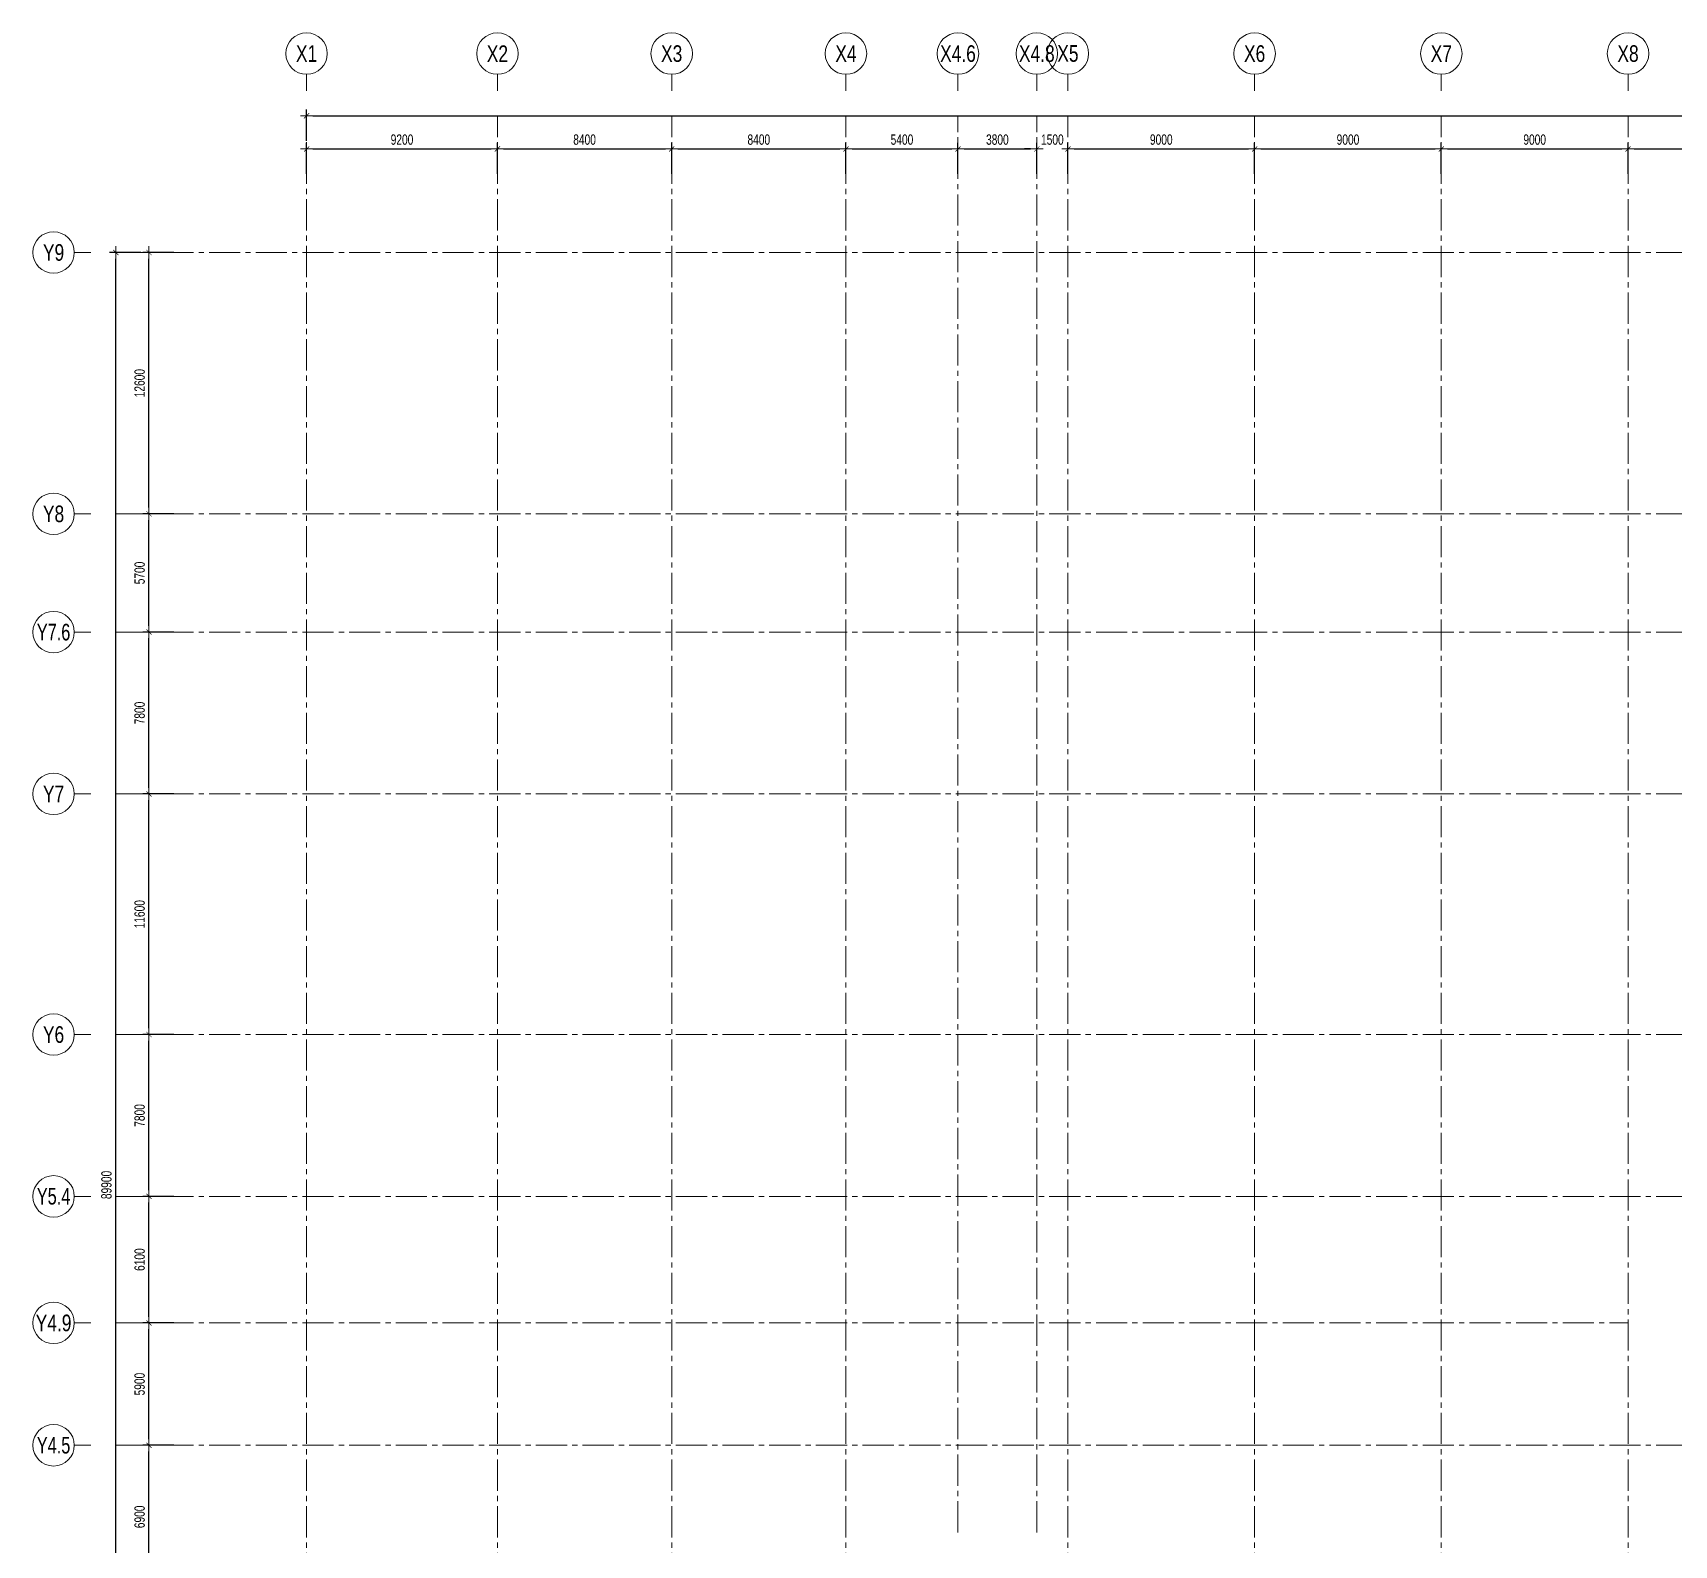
# Model space of a CAD drawing. Header units: millimetres. Extents: x -13196 to 230222, y -9787 to 100488.
# Drawn here: x -13196 to 65924, y 27585 to 100488 of the extents above; entities that cross this region are included whole.
import ezdxf
from ezdxf.enums import TextEntityAlignment as Align

# ---------------------------------------------------------------- set-up
doc = ezdxf.new("R2010")
doc.units = ezdxf.units.MM
doc.linetypes.add('CENTER2', pattern=[1.125, 0.75, -0.125, 0.125, -0.125])
doc.layers.get('Defpoints').update_dxf_attribs({"color": 151, "lineweight": 9})
for name, color, linetype, lineweight in [('NDC_S_AXIS', 5, 'CENTER2', 13), ('NDC_S_DIM', 1, 'Continuous', 15), ('NDC_S_SYMBOL', 1, 'Continuous', 15), ('NDC_S_TEXT SYMBOL', 7, 'Continuous', 20)]:
    doc.layers.add(name, color=color, linetype=linetype, lineweight=lineweight)
doc.styles.add('NDC_ANNO', font='', dxfattribs={"width": 0.8})
doc.styles.add('NDC_DIM', font='', dxfattribs={"width": 0.75})
doc.styles.get('NDC_ANNO').set_extended_font_data('Dotum')
doc.styles.get('NDC_DIM').set_extended_font_data('Dotum')
doc.dimstyles.new('NDC_dim_200', dxfattribs={"dimscale": 200, "dimtxt": 2.5, "dimasz": 1.5, "dimexe": 1.5, "dimexo": 2.5, "dimgap": 1, "dimtad": 1, "dimdec": 0, "dimzin": 0, "dimdsep": 46, "dimtxsty": 'NDC_DIM', "dimblk": 'DIMMARK', "dimcen": 0.09, "dimdle": 1.2, "dimclrd": 1, "dimclre": 1, "dimclrt": 3, "dimadec": 0, "dimazin": 0, "dimtfac": 1, "dimtdec": 0, "dimtix": 1, "dimtofl": 0, "dimtmove": 0, "dimatfit": 3, "dimfxl": 6, "dimfxlon": 1, "dimtolj": 1, "dimtzin": 0, "dimarcsym": 0})

# ---------------------------------------------------------------- blocks, each defined once
blk = doc.blocks.new('*U257')
at = {"layer": 'NDC_S_SYMBOL'}
blk.add_line((0, 5), (0, 9), dxfattribs=at)
blk.add_circle((0, 0), 5, dxfattribs=at)
at = {"layer": 'NDC_S_TEXT SYMBOL', "color": 7, "style": 'NDC_ANNO', "width": 0.8}
blk.add_attdef('GRID', text='', height=4, dxfattribs=at).set_placement((0, 0), align=Align.MIDDLE)
blk = doc.blocks.new('*U256')
at = {"layer": 'NDC_S_SYMBOL'}
blk.add_line((5, 0), (9, 0), dxfattribs=at)
blk.add_circle((0, 0), 5, dxfattribs=at)
at = {"layer": 'NDC_S_TEXT SYMBOL', "color": 7, "style": 'NDC_ANNO', "width": 0.8}
blk.add_attdef('GRID', text='', height=4, rotation=270, dxfattribs=at).set_placement((0, 0), align=Align.MIDDLE)
blk = doc.blocks.new('DIMMARK')
at = {"layer": 'NDC_S_DIM', "color": 1}
blk.add_line((-1.5, 0), (1, 0), dxfattribs=at)
at = {"layer": 'NDC_S_DIM', "color": 2, "const_width": 0.1}
blk.add_lwpolyline([(-0.42, -0.42), (0.42, 0.42)], dxfattribs=at)
blk = doc.blocks.new('*D384')
at = {"layer": 'Defpoints', "color": 0, "transparency": 16777216}
for p in [(217400, 96488), (0, 89900), (217400, 89900)]:
    blk.add_point(p, dxfattribs=at)
at = {"layer": 'NDC_S_DIM', "color": 1, "lineweight": -2, "transparency": 16777216}
for p, q in [((0, 95288), (0, 96788)), ((217400, 95288), (217400, 96788)), ((300, 96488), (217100, 96488))]:
    blk.add_line(p, q, dxfattribs=at)
at = {"layer": 'NDC_S_DIM', "color": 1, "lineweight": -2, "transparency": 16777216, "xscale": 300, "yscale": 300, "zscale": 300, "rotation": 180}
blk.add_blockref('DIMMARK', (0, 96488), dxfattribs=at)
at = {"layer": 'NDC_S_DIM', "color": 1, "lineweight": -2, "transparency": 16777216, "xscale": 300, "yscale": 300, "zscale": 300}
blk.add_blockref('DIMMARK', (217400, 96488), dxfattribs=at)
at = {"layer": 'NDC_S_DIM', "color": 3, "transparency": 16777216, "insert": (108700, 96938), "char_height": 500, "attachment_point": 5, "style": 'NDC_DIM'}
blk.add_mtext('\\A1;217400', dxfattribs=at)
blk = doc.blocks.new('*D385')
at = {"layer": 'Defpoints', "color": 0, "transparency": 16777216}
for p in [(9200, 94888), (0, 89900), (9200, 89900)]:
    blk.add_point(p, dxfattribs=at)
at = {"layer": 'NDC_S_DIM', "color": 1, "lineweight": -2, "transparency": 16777216}
for p, q in [((0, 93688), (0, 95188)), ((9200, 93688), (9200, 95188)), ((300, 94888), (8900, 94888))]:
    blk.add_line(p, q, dxfattribs=at)
at = {"layer": 'NDC_S_DIM', "color": 1, "lineweight": -2, "transparency": 16777216, "xscale": 300, "yscale": 300, "zscale": 300, "rotation": 180}
blk.add_blockref('DIMMARK', (0, 94888), dxfattribs=at)
at = {"layer": 'NDC_S_DIM', "color": 1, "lineweight": -2, "transparency": 16777216, "xscale": 300, "yscale": 300, "zscale": 300}
blk.add_blockref('DIMMARK', (9200, 94888), dxfattribs=at)
at = {"layer": 'NDC_S_DIM', "color": 3, "transparency": 16777216, "insert": (4600, 95338), "char_height": 500, "attachment_point": 5, "style": 'NDC_DIM'}
blk.add_mtext('\\A1;9200', dxfattribs=at)
blk = doc.blocks.new('*D386')
at = {"layer": 'Defpoints', "color": 0, "transparency": 16777216}
for p in [(17600, 94888), (9200, 89900), (17600, 89900)]:
    blk.add_point(p, dxfattribs=at)
at = {"layer": 'NDC_S_DIM', "color": 1, "lineweight": -2, "transparency": 16777216}
for p, q in [((9200, 93688), (9200, 95188)), ((17600, 93688), (17600, 95188)), ((9500, 94888), (17300, 94888))]:
    blk.add_line(p, q, dxfattribs=at)
at = {"layer": 'NDC_S_DIM', "color": 1, "lineweight": -2, "transparency": 16777216, "xscale": 300, "yscale": 300, "zscale": 300, "rotation": 180}
blk.add_blockref('DIMMARK', (9200, 94888), dxfattribs=at)
at = {"layer": 'NDC_S_DIM', "color": 1, "lineweight": -2, "transparency": 16777216, "xscale": 300, "yscale": 300, "zscale": 300}
blk.add_blockref('DIMMARK', (17600, 94888), dxfattribs=at)
at = {"layer": 'NDC_S_DIM', "color": 3, "transparency": 16777216, "insert": (13400, 95338), "char_height": 500, "attachment_point": 5, "style": 'NDC_DIM'}
blk.add_mtext('\\A1;8400', dxfattribs=at)
blk = doc.blocks.new('*D387')
at = {"layer": 'Defpoints', "color": 0, "transparency": 16777216}
for p in [(26000, 94888), (17600, 89900), (26000, 89900)]:
    blk.add_point(p, dxfattribs=at)
at = {"layer": 'NDC_S_DIM', "color": 1, "lineweight": -2, "transparency": 16777216}
for p, q in [((17600, 93688), (17600, 95188)), ((26000, 93688), (26000, 95188)), ((17900, 94888), (25700, 94888))]:
    blk.add_line(p, q, dxfattribs=at)
at = {"layer": 'NDC_S_DIM', "color": 1, "lineweight": -2, "transparency": 16777216, "xscale": 300, "yscale": 300, "zscale": 300, "rotation": 180}
blk.add_blockref('DIMMARK', (17600, 94888), dxfattribs=at)
at = {"layer": 'NDC_S_DIM', "color": 1, "lineweight": -2, "transparency": 16777216, "xscale": 300, "yscale": 300, "zscale": 300}
blk.add_blockref('DIMMARK', (26000, 94888), dxfattribs=at)
at = {"layer": 'NDC_S_DIM', "color": 3, "transparency": 16777216, "insert": (21800, 95338), "char_height": 500, "attachment_point": 5, "style": 'NDC_DIM'}
blk.add_mtext('\\A1;8400', dxfattribs=at)
blk = doc.blocks.new('*D388')
at = {"layer": 'Defpoints', "color": 0, "transparency": 16777216}
for p in [(31400, 94888), (26000, 89900), (31400, 89900)]:
    blk.add_point(p, dxfattribs=at)
at = {"layer": 'NDC_S_DIM', "color": 1, "lineweight": -2, "transparency": 16777216}
for p, q in [((26000, 93688), (26000, 95188)), ((31400, 93688), (31400, 95188)), ((26300, 94888), (31100, 94888))]:
    blk.add_line(p, q, dxfattribs=at)
at = {"layer": 'NDC_S_DIM', "color": 1, "lineweight": -2, "transparency": 16777216, "xscale": 300, "yscale": 300, "zscale": 300, "rotation": 180}
blk.add_blockref('DIMMARK', (26000, 94888), dxfattribs=at)
at = {"layer": 'NDC_S_DIM', "color": 1, "lineweight": -2, "transparency": 16777216, "xscale": 300, "yscale": 300, "zscale": 300}
blk.add_blockref('DIMMARK', (31400, 94888), dxfattribs=at)
at = {"layer": 'NDC_S_DIM', "color": 3, "transparency": 16777216, "insert": (28700, 95338), "char_height": 500, "attachment_point": 5, "style": 'NDC_DIM'}
blk.add_mtext('\\A1;5400', dxfattribs=at)
blk = doc.blocks.new('*D407')
at = {"layer": 'Defpoints', "color": 0, "transparency": 16777216}
for p in [(35200, 94888), (31400, 89900), (35200, 89900)]:
    blk.add_point(p, dxfattribs=at)
at = {"layer": 'NDC_S_DIM', "color": 1, "lineweight": -2, "transparency": 16777216}
for p, q in [((31400, 93688), (31400, 95188)), ((35200, 93688), (35200, 95188)), ((31700, 94888), (34900, 94888))]:
    blk.add_line(p, q, dxfattribs=at)
at = {"layer": 'NDC_S_DIM', "color": 1, "lineweight": -2, "transparency": 16777216, "xscale": 300, "yscale": 300, "zscale": 300, "rotation": 180}
blk.add_blockref('DIMMARK', (31400, 94888), dxfattribs=at)
at = {"layer": 'NDC_S_DIM', "color": 1, "lineweight": -2, "transparency": 16777216, "xscale": 300, "yscale": 300, "zscale": 300}
blk.add_blockref('DIMMARK', (35200, 94888), dxfattribs=at)
at = {"layer": 'NDC_S_DIM', "color": 3, "transparency": 16777216, "insert": (33300, 95338), "char_height": 500, "attachment_point": 5, "style": 'NDC_DIM'}
blk.add_mtext('\\A1;3800', dxfattribs=at)
blk = doc.blocks.new('*D408')
at = {"layer": 'Defpoints', "color": 0, "transparency": 16777216}
for p in [(45700, 94888), (36700, 89900), (45700, 89900)]:
    blk.add_point(p, dxfattribs=at)
at = {"layer": 'NDC_S_DIM', "color": 1, "lineweight": -2, "transparency": 16777216}
for p, q in [((36700, 93688), (36700, 95188)), ((45700, 93688), (45700, 95188)), ((37000, 94888), (45400, 94888))]:
    blk.add_line(p, q, dxfattribs=at)
at = {"layer": 'NDC_S_DIM', "color": 1, "lineweight": -2, "transparency": 16777216, "xscale": 300, "yscale": 300, "zscale": 300, "rotation": 180}
blk.add_blockref('DIMMARK', (36700, 94888), dxfattribs=at)
at = {"layer": 'NDC_S_DIM', "color": 1, "lineweight": -2, "transparency": 16777216, "xscale": 300, "yscale": 300, "zscale": 300}
blk.add_blockref('DIMMARK', (45700, 94888), dxfattribs=at)
at = {"layer": 'NDC_S_DIM', "color": 3, "transparency": 16777216, "insert": (41200, 95338), "char_height": 500, "attachment_point": 5, "style": 'NDC_DIM'}
blk.add_mtext('\\A1;9000', dxfattribs=at)
blk = doc.blocks.new('*D409')
at = {"layer": 'Defpoints', "color": 0, "transparency": 16777216}
for p in [(54700, 94888), (45700, 89900), (54700, 89900)]:
    blk.add_point(p, dxfattribs=at)
at = {"layer": 'NDC_S_DIM', "color": 1, "lineweight": -2, "transparency": 16777216}
for p, q in [((45700, 93688), (45700, 95188)), ((54700, 93688), (54700, 95188)), ((46000, 94888), (54400, 94888))]:
    blk.add_line(p, q, dxfattribs=at)
at = {"layer": 'NDC_S_DIM', "color": 1, "lineweight": -2, "transparency": 16777216, "xscale": 300, "yscale": 300, "zscale": 300, "rotation": 180}
blk.add_blockref('DIMMARK', (45700, 94888), dxfattribs=at)
at = {"layer": 'NDC_S_DIM', "color": 1, "lineweight": -2, "transparency": 16777216, "xscale": 300, "yscale": 300, "zscale": 300}
blk.add_blockref('DIMMARK', (54700, 94888), dxfattribs=at)
at = {"layer": 'NDC_S_DIM', "color": 3, "transparency": 16777216, "insert": (50200, 95338), "char_height": 500, "attachment_point": 5, "style": 'NDC_DIM'}
blk.add_mtext('\\A1;9000', dxfattribs=at)
blk = doc.blocks.new('*D410')
at = {"layer": 'Defpoints', "color": 0, "transparency": 16777216}
for p in [(63700, 94888), (54700, 89900), (63700, 89900)]:
    blk.add_point(p, dxfattribs=at)
at = {"layer": 'NDC_S_DIM', "color": 1, "lineweight": -2, "transparency": 16777216}
for p, q in [((54700, 93688), (54700, 95188)), ((63700, 93688), (63700, 95188)), ((55000, 94888), (63400, 94888))]:
    blk.add_line(p, q, dxfattribs=at)
at = {"layer": 'NDC_S_DIM', "color": 1, "lineweight": -2, "transparency": 16777216, "xscale": 300, "yscale": 300, "zscale": 300, "rotation": 180}
blk.add_blockref('DIMMARK', (54700, 94888), dxfattribs=at)
at = {"layer": 'NDC_S_DIM', "color": 1, "lineweight": -2, "transparency": 16777216, "xscale": 300, "yscale": 300, "zscale": 300}
blk.add_blockref('DIMMARK', (63700, 94888), dxfattribs=at)
at = {"layer": 'NDC_S_DIM', "color": 3, "transparency": 16777216, "insert": (59200, 95338), "char_height": 500, "attachment_point": 5, "style": 'NDC_DIM'}
blk.add_mtext('\\A1;9000', dxfattribs=at)
blk = doc.blocks.new('*D411')
at = {"layer": 'Defpoints', "color": 0, "transparency": 16777216}
for p in [(72700, 94888), (63700, 89900), (72700, 89900)]:
    blk.add_point(p, dxfattribs=at)
at = {"layer": 'NDC_S_DIM', "color": 1, "lineweight": -2, "transparency": 16777216}
for p, q in [((63700, 93688), (63700, 95188)), ((72700, 93688), (72700, 95188)), ((64000, 94888), (72400, 94888))]:
    blk.add_line(p, q, dxfattribs=at)
at = {"layer": 'NDC_S_DIM', "color": 1, "lineweight": -2, "transparency": 16777216, "xscale": 300, "yscale": 300, "zscale": 300, "rotation": 180}
blk.add_blockref('DIMMARK', (63700, 94888), dxfattribs=at)
at = {"layer": 'NDC_S_DIM', "color": 1, "lineweight": -2, "transparency": 16777216, "xscale": 300, "yscale": 300, "zscale": 300}
blk.add_blockref('DIMMARK', (72700, 94888), dxfattribs=at)
at = {"layer": 'NDC_S_DIM', "color": 3, "transparency": 16777216, "insert": (68200, 95338), "char_height": 500, "attachment_point": 5, "style": 'NDC_DIM'}
blk.add_mtext('\\A1;9000', dxfattribs=at)
blk = doc.blocks.new('*D392')
at = {"layer": 'Defpoints', "color": 0, "transparency": 16777216}
for p in [(-9196, 89900), (0, 89900), (0, 0)]:
    blk.add_point(p, dxfattribs=at)
at = {"layer": 'NDC_S_DIM', "color": 1, "lineweight": -2, "transparency": 16777216}
for p, q in [((-7996, 89900), (-9496, 89900)), ((-9196, 300), (-9196, 89600)), ((-7996, 0), (-9496, 0))]:
    blk.add_line(p, q, dxfattribs=at)
at = {"layer": 'NDC_S_DIM', "color": 1, "lineweight": -2, "transparency": 16777216, "xscale": 300, "yscale": 300, "zscale": 300}
for p, rotation in [((-9196, 89900), 90), ((-9196, 0), 270)]:
    blk.add_blockref('DIMMARK', p, dxfattribs=dict(at, rotation=rotation))
at = {"layer": 'NDC_S_DIM', "color": 3, "transparency": 16777216, "insert": (-9646, 44950), "char_height": 500, "attachment_point": 5, "rotation": 90, "style": 'NDC_DIM'}
blk.add_mtext('\\A1;89900', dxfattribs=at)
blk = doc.blocks.new('*D397')
at = {"layer": 'Defpoints', "color": 0, "transparency": 16777216}
for p in [(-7596, 32400), (0, 32400), (0, 25500)]:
    blk.add_point(p, dxfattribs=at)
at = {"layer": 'NDC_S_DIM', "color": 1, "lineweight": -2, "transparency": 16777216}
for p, q in [((-6396, 32400), (-7896, 32400)), ((-7596, 25800), (-7596, 32100)), ((-6396, 25500), (-7896, 25500))]:
    blk.add_line(p, q, dxfattribs=at)
at = {"layer": 'NDC_S_DIM', "color": 1, "lineweight": -2, "transparency": 16777216, "xscale": 300, "yscale": 300, "zscale": 300}
for p, rotation in [((-7596, 32400), 90), ((-7596, 25500), 270)]:
    blk.add_blockref('DIMMARK', p, dxfattribs=dict(at, rotation=rotation))
at = {"layer": 'NDC_S_DIM', "color": 3, "transparency": 16777216, "insert": (-8046, 28950), "char_height": 500, "attachment_point": 5, "rotation": 90, "style": 'NDC_DIM'}
blk.add_mtext('\\A1;6900', dxfattribs=at)
blk = doc.blocks.new('*D374')
at = {"layer": 'Defpoints', "color": 0, "transparency": 16777216}
for p in [(-7596, 44400), (0, 44400), (0, 38300)]:
    blk.add_point(p, dxfattribs=at)
at = {"layer": 'NDC_S_DIM', "color": 1, "lineweight": -2, "transparency": 16777216}
for p, q in [((-6396, 44400), (-7896, 44400)), ((-7596, 38600), (-7596, 44100)), ((-6396, 38300), (-7896, 38300))]:
    blk.add_line(p, q, dxfattribs=at)
at = {"layer": 'NDC_S_DIM', "color": 1, "lineweight": -2, "transparency": 16777216, "xscale": 300, "yscale": 300, "zscale": 300}
for p, rotation in [((-7596, 44400), 90), ((-7596, 38300), 270)]:
    blk.add_blockref('DIMMARK', p, dxfattribs=dict(at, rotation=rotation))
at = {"layer": 'NDC_S_DIM', "color": 3, "transparency": 16777216, "insert": (-8046, 41350), "char_height": 500, "attachment_point": 5, "rotation": 90, "style": 'NDC_DIM'}
blk.add_mtext('\\A1;6100', dxfattribs=at)
blk = doc.blocks.new('*D375')
at = {"layer": 'Defpoints', "color": 0, "transparency": 16777216}
for p in [(-7596, 52200), (0, 52200), (0, 44400)]:
    blk.add_point(p, dxfattribs=at)
at = {"layer": 'NDC_S_DIM', "color": 1, "lineweight": -2, "transparency": 16777216}
for p, q in [((-6396, 52200), (-7896, 52200)), ((-7596, 44700), (-7596, 51900)), ((-6396, 44400), (-7896, 44400))]:
    blk.add_line(p, q, dxfattribs=at)
at = {"layer": 'NDC_S_DIM', "color": 1, "lineweight": -2, "transparency": 16777216, "xscale": 300, "yscale": 300, "zscale": 300}
for p, rotation in [((-7596, 52200), 90), ((-7596, 44400), 270)]:
    blk.add_blockref('DIMMARK', p, dxfattribs=dict(at, rotation=rotation))
at = {"layer": 'NDC_S_DIM', "color": 3, "transparency": 16777216, "insert": (-8046, 48300), "char_height": 500, "attachment_point": 5, "rotation": 90, "style": 'NDC_DIM'}
blk.add_mtext('\\A1;7800', dxfattribs=at)
blk = doc.blocks.new('*D376')
at = {"layer": 'Defpoints', "color": 0, "transparency": 16777216}
for p in [(-7596, 63800), (0, 63800), (0, 52200)]:
    blk.add_point(p, dxfattribs=at)
at = {"layer": 'NDC_S_DIM', "color": 1, "lineweight": -2, "transparency": 16777216}
for p, q in [((-6396, 63800), (-7896, 63800)), ((-7596, 52500), (-7596, 63500)), ((-6396, 52200), (-7896, 52200))]:
    blk.add_line(p, q, dxfattribs=at)
at = {"layer": 'NDC_S_DIM', "color": 1, "lineweight": -2, "transparency": 16777216, "xscale": 300, "yscale": 300, "zscale": 300}
for p, rotation in [((-7596, 63800), 90), ((-7596, 52200), 270)]:
    blk.add_blockref('DIMMARK', p, dxfattribs=dict(at, rotation=rotation))
at = {"layer": 'NDC_S_DIM', "color": 3, "transparency": 16777216, "insert": (-8046, 58000), "char_height": 500, "attachment_point": 5, "rotation": 90, "style": 'NDC_DIM'}
blk.add_mtext('\\A1;11600', dxfattribs=at)
blk = doc.blocks.new('*D377')
at = {"layer": 'Defpoints', "color": 0, "transparency": 16777216}
for p in [(-7596, 71600), (0, 71600), (0, 63800)]:
    blk.add_point(p, dxfattribs=at)
at = {"layer": 'NDC_S_DIM', "color": 1, "lineweight": -2, "transparency": 16777216}
for p, q in [((-6396, 71600), (-7896, 71600)), ((-7596, 64100), (-7596, 71300)), ((-6396, 63800), (-7896, 63800))]:
    blk.add_line(p, q, dxfattribs=at)
at = {"layer": 'NDC_S_DIM', "color": 1, "lineweight": -2, "transparency": 16777216, "xscale": 300, "yscale": 300, "zscale": 300}
for p, rotation in [((-7596, 71600), 90), ((-7596, 63800), 270)]:
    blk.add_blockref('DIMMARK', p, dxfattribs=dict(at, rotation=rotation))
at = {"layer": 'NDC_S_DIM', "color": 3, "transparency": 16777216, "insert": (-8046, 67700), "char_height": 500, "attachment_point": 5, "rotation": 90, "style": 'NDC_DIM'}
blk.add_mtext('\\A1;7800', dxfattribs=at)
blk = doc.blocks.new('*D378')
at = {"layer": 'Defpoints', "color": 0, "transparency": 16777216}
for p in [(-7596, 77300), (0, 77300), (0, 71600)]:
    blk.add_point(p, dxfattribs=at)
at = {"layer": 'NDC_S_DIM', "color": 1, "lineweight": -2, "transparency": 16777216}
for p, q in [((-6396, 77300), (-7896, 77300)), ((-7596, 71900), (-7596, 77000)), ((-6396, 71600), (-7896, 71600))]:
    blk.add_line(p, q, dxfattribs=at)
at = {"layer": 'NDC_S_DIM', "color": 1, "lineweight": -2, "transparency": 16777216, "xscale": 300, "yscale": 300, "zscale": 300}
for p, rotation in [((-7596, 77300), 90), ((-7596, 71600), 270)]:
    blk.add_blockref('DIMMARK', p, dxfattribs=dict(at, rotation=rotation))
at = {"layer": 'NDC_S_DIM', "color": 3, "transparency": 16777216, "insert": (-8046, 74450), "char_height": 500, "attachment_point": 5, "rotation": 90, "style": 'NDC_DIM'}
blk.add_mtext('\\A1;5700', dxfattribs=at)
blk = doc.blocks.new('*D379')
at = {"layer": 'Defpoints', "color": 0, "transparency": 16777216}
for p in [(-7596, 89900), (0, 89900), (0, 77300)]:
    blk.add_point(p, dxfattribs=at)
at = {"layer": 'NDC_S_DIM', "color": 1, "lineweight": -2, "transparency": 16777216}
for p, q in [((-6396, 89900), (-7896, 89900)), ((-7596, 77600), (-7596, 89600)), ((-6396, 77300), (-7896, 77300))]:
    blk.add_line(p, q, dxfattribs=at)
at = {"layer": 'NDC_S_DIM', "color": 1, "lineweight": -2, "transparency": 16777216, "xscale": 300, "yscale": 300, "zscale": 300}
for p, rotation in [((-7596, 89900), 90), ((-7596, 77300), 270)]:
    blk.add_blockref('DIMMARK', p, dxfattribs=dict(at, rotation=rotation))
at = {"layer": 'NDC_S_DIM', "color": 3, "transparency": 16777216, "insert": (-8046, 83600), "char_height": 500, "attachment_point": 5, "rotation": 90, "style": 'NDC_DIM'}
blk.add_mtext('\\A1;12600', dxfattribs=at)
blk = doc.blocks.new('*D337')
at = {"layer": 'Defpoints', "color": 0, "ltscale": 200, "transparency": 16777216}
for p in [(36700, 94888), (35200, 89900), (36700, 89900)]:
    blk.add_point(p, dxfattribs=at)
at = {"layer": 'NDC_S_DIM', "color": 1, "lineweight": -2, "ltscale": 200, "transparency": 16777216}
for p, q in [((35200, 93688), (35200, 95188)), ((36700, 93688), (36700, 95188)), ((34900, 94888), (34600, 94888)), ((37000, 94888), (37300, 94888))]:
    blk.add_line(p, q, dxfattribs=at)
at = {"layer": 'NDC_S_DIM', "color": 1, "lineweight": -2, "ltscale": 200, "transparency": 16777216, "xscale": 300, "yscale": 300, "zscale": 300}
blk.add_blockref('DIMMARK', (35200, 94888), dxfattribs=at)
at = {"layer": 'NDC_S_DIM', "color": 1, "lineweight": -2, "ltscale": 200, "transparency": 16777216, "xscale": 300, "yscale": 300, "zscale": 300, "rotation": 180}
blk.add_blockref('DIMMARK', (36700, 94888), dxfattribs=at)
at = {"layer": 'NDC_S_DIM', "color": 3, "ltscale": 200, "transparency": 16777216, "insert": (35950, 95338), "char_height": 500, "attachment_point": 5, "style": 'NDC_DIM'}
blk.add_mtext('\\A1;1500', dxfattribs=at)
blk = doc.blocks.new('*D338')
at = {"layer": 'Defpoints', "color": 0, "ltscale": 200, "transparency": 16777216}
for p in [(-7596, 38300), (0, 38300), (0, 32400)]:
    blk.add_point(p, dxfattribs=at)
at = {"layer": 'NDC_S_DIM', "color": 1, "lineweight": -2, "ltscale": 200, "transparency": 16777216}
for p, q in [((-6396, 38300), (-7896, 38300)), ((-7596, 32700), (-7596, 38000)), ((-6396, 32400), (-7896, 32400))]:
    blk.add_line(p, q, dxfattribs=at)
at = {"layer": 'NDC_S_DIM', "color": 1, "lineweight": -2, "ltscale": 200, "transparency": 16777216, "xscale": 300, "yscale": 300, "zscale": 300}
for p, rotation in [((-7596, 38300), 90), ((-7596, 32400), 270)]:
    blk.add_blockref('DIMMARK', p, dxfattribs=dict(at, rotation=rotation))
at = {"layer": 'NDC_S_DIM', "color": 3, "ltscale": 200, "transparency": 16777216, "insert": (-8046, 35350), "char_height": 500, "attachment_point": 5, "rotation": 90, "style": 'NDC_DIM'}
blk.add_mtext('\\A1;5900', dxfattribs=at)

msp = doc.modelspace()

# ---------------------------------------------------------------- linework, layer by layer
at = {"layer": 'NDC_S_AXIS', "ltscale": 2000}
for p, q in [((0, -5787.4), (0, 96487.5)), ((9200, -5787.4), (9200, 96487.5)), ((17600, -5787.4), (17600, 96487.5)), ((26000, -5787.4), (26000, 96487.5)), ((31400, 28200), (31400, 96487.5)), ((35200, 28200), (35200, 96487.5)), ((36700, -5787.4), (36700, 96487.5)), ((45700, -5787.4), (45700, 96487.5)), ((54700, -5787.4), (54700, 96487.5)), ((63700, -5787.4), (63700, 96487.5)), ((-9195.9, 89900), (226862.3, 89900)), ((-9195.9, 77300), (89000, 77300)), ((-9195.9, 71600), (226862.3, 71600)), ((-9195.9, 63800), (89000, 63800)), ((-9195.9, 52200), (89000, 52200)), ((-9195.9, 44400), (89000, 44400)), ((-9195.9, 38300), (63700, 38300)), ((-9195.9, 32400), (105800, 32400))]:
    msp.add_line(p, q, dxfattribs=at)

# ---------------------------------------------------------------- block references
at = {"layer": 'NDC_S_AXIS'}
ref = msp.add_blockref('*U257', (0, 99487.5), dxfattribs=dict(at, xscale=-200, yscale=200, zscale=200, rotation=180))
ref.add_attrib('GRID', 'X1', dxfattribs={"layer": 'NDC_S_TEXT SYMBOL', "color": 7, "height": 800, "style": 'NDC_ANNO', "width": 0.8}).set_placement((0, 99487.5), align=Align.MIDDLE)
ref = msp.add_blockref('*U257', (9200, 99487.5), dxfattribs=dict(at, xscale=-200, yscale=200, zscale=200, rotation=180))
ref.add_attrib('GRID', 'X2', dxfattribs={"layer": 'NDC_S_TEXT SYMBOL', "color": 7, "height": 800, "style": 'NDC_ANNO', "width": 0.8}).set_placement((9200, 99487.5), align=Align.MIDDLE)
ref = msp.add_blockref('*U257', (17600, 99487.5), dxfattribs=dict(at, xscale=-200, yscale=200, zscale=200, rotation=180))
ref.add_attrib('GRID', 'X3', dxfattribs={"layer": 'NDC_S_TEXT SYMBOL', "color": 7, "height": 800, "style": 'NDC_ANNO', "width": 0.8}).set_placement((17600, 99487.5), align=Align.MIDDLE)
ref = msp.add_blockref('*U257', (26000, 99487.5), dxfattribs=dict(at, xscale=-200, yscale=200, zscale=200, rotation=180))
ref.add_attrib('GRID', 'X4', dxfattribs={"layer": 'NDC_S_TEXT SYMBOL', "color": 7, "height": 800, "style": 'NDC_ANNO', "width": 0.8}).set_placement((26000, 99487.5), align=Align.MIDDLE)
ref = msp.add_blockref('*U257', (31400, 99487.5), dxfattribs=dict(at, xscale=-200, yscale=200, zscale=200, rotation=180))
ref.add_attrib('GRID', 'X4.6', dxfattribs={"layer": 'NDC_S_TEXT SYMBOL', "color": 7, "height": 800, "style": 'NDC_ANNO', "width": 0.8}).set_placement((31400, 99487.5), align=Align.MIDDLE)
ref = msp.add_blockref('*U257', (35200, 99487.5), dxfattribs=dict(at, xscale=-200, yscale=200, zscale=200, rotation=180))
ref.add_attrib('GRID', 'X4.8', dxfattribs={"layer": 'NDC_S_TEXT SYMBOL', "color": 7, "height": 800, "style": 'NDC_ANNO', "width": 0.8}).set_placement((35200, 99487.5), align=Align.MIDDLE)
ref = msp.add_blockref('*U257', (36700, 99487.5), dxfattribs=dict(at, xscale=-200, yscale=200, zscale=200, rotation=180))
ref.add_attrib('GRID', 'X5', dxfattribs={"layer": 'NDC_S_TEXT SYMBOL', "color": 7, "height": 800, "style": 'NDC_ANNO', "width": 0.8}).set_placement((36700, 99487.5), align=Align.MIDDLE)
ref = msp.add_blockref('*U257', (45700, 99487.5), dxfattribs=dict(at, xscale=-200, yscale=200, zscale=200, rotation=180))
ref.add_attrib('GRID', 'X6', dxfattribs={"layer": 'NDC_S_TEXT SYMBOL', "color": 7, "height": 800, "style": 'NDC_ANNO', "width": 0.8}).set_placement((45700, 99487.5), align=Align.MIDDLE)
ref = msp.add_blockref('*U257', (54700, 99487.5), dxfattribs=dict(at, xscale=-200, yscale=200, zscale=200, rotation=180))
ref.add_attrib('GRID', 'X7', dxfattribs={"layer": 'NDC_S_TEXT SYMBOL', "color": 7, "height": 800, "style": 'NDC_ANNO', "width": 0.8}).set_placement((54700, 99487.5), align=Align.MIDDLE)
ref = msp.add_blockref('*U257', (63700, 99487.5), dxfattribs=dict(at, xscale=-200, yscale=200, zscale=200, rotation=180))
ref.add_attrib('GRID', 'X8', dxfattribs={"layer": 'NDC_S_TEXT SYMBOL', "color": 7, "height": 800, "style": 'NDC_ANNO', "width": 0.8}).set_placement((63700, 99487.5), align=Align.MIDDLE)
ref = msp.add_blockref('*U256', (-12195.9, 89900), dxfattribs=dict(at, xscale=200, yscale=200, zscale=200))
ref.add_attrib('GRID', 'Y9', dxfattribs={"layer": 'NDC_S_TEXT SYMBOL', "color": 7, "height": 800, "style": 'NDC_ANNO', "width": 0.8}).set_placement((-12195.9, 89900), align=Align.MIDDLE)
ref = msp.add_blockref('*U256', (-12195.9, 77300), dxfattribs=dict(at, xscale=200, yscale=200, zscale=200))
ref.add_attrib('GRID', 'Y8', dxfattribs={"layer": 'NDC_S_TEXT SYMBOL', "color": 7, "height": 800, "style": 'NDC_ANNO', "width": 0.8}).set_placement((-12195.9, 77300), align=Align.MIDDLE)
ref = msp.add_blockref('*U256', (-12195.9, 71600), dxfattribs=dict(at, xscale=200, yscale=200, zscale=200))
ref.add_attrib('GRID', 'Y7.6', dxfattribs={"layer": 'NDC_S_TEXT SYMBOL', "color": 7, "height": 800, "style": 'NDC_ANNO', "width": 0.75}).set_placement((-12195.9, 71600), align=Align.MIDDLE)
ref = msp.add_blockref('*U256', (-12195.9, 63800), dxfattribs=dict(at, xscale=200, yscale=200, zscale=200))
ref.add_attrib('GRID', 'Y7', dxfattribs={"layer": 'NDC_S_TEXT SYMBOL', "color": 7, "height": 800, "style": 'NDC_ANNO', "width": 0.8}).set_placement((-12195.9, 63800), align=Align.MIDDLE)
ref = msp.add_blockref('*U256', (-12195.9, 52200), dxfattribs=dict(at, xscale=200, yscale=200, zscale=200))
ref.add_attrib('GRID', 'Y6', dxfattribs={"layer": 'NDC_S_TEXT SYMBOL', "color": 7, "height": 800, "style": 'NDC_ANNO', "width": 0.8}).set_placement((-12195.9, 52200), align=Align.MIDDLE)
ref = msp.add_blockref('*U256', (-12195.9, 44400), dxfattribs=dict(at, xscale=200, yscale=200, zscale=200))
ref.add_attrib('GRID', 'Y5.4', dxfattribs={"layer": 'NDC_S_TEXT SYMBOL', "color": 7, "height": 800, "style": 'NDC_ANNO', "width": 0.75}).set_placement((-12195.9, 44400), align=Align.MIDDLE)
ref = msp.add_blockref('*U256', (-12195.9, 38300), dxfattribs=dict(at, xscale=200, yscale=200, zscale=200))
ref.add_attrib('GRID', 'Y4.9', dxfattribs={"layer": 'NDC_S_TEXT SYMBOL', "color": 7, "height": 800, "style": 'NDC_ANNO', "width": 0.8}).set_placement((-12195.9, 38300), align=Align.MIDDLE)
ref = msp.add_blockref('*U256', (-12195.9, 32400), dxfattribs=dict(at, xscale=200, yscale=200, zscale=200))
ref.add_attrib('GRID', 'Y4.5', dxfattribs={"layer": 'NDC_S_TEXT SYMBOL', "color": 7, "height": 800, "style": 'NDC_ANNO', "width": 0.75}).set_placement((-12195.9, 32400), align=Align.MIDDLE)

# ---------------------------------------------------------------- dimensions: what is measured, and where the dimension line sits
at = {"layer": 'NDC_S_DIM'}
for base, p2, picture, middle in [((217400, 96487.5), (217400, 89900), '*D384', (108700, 96937.9)), ((9200, 94887.5), (9200, 89900), '*D385', (4600, 95337.9))]:
    dim = msp.add_linear_dim(base=base, p1=(0, 89900), p2=p2, dimstyle='NDC_dim_200', dxfattribs=at)
    dim.commit()
    dim.dimension.update_dxf_attribs({"geometry": picture, "text_midpoint": middle})
for base, p1, p2, picture, middle in [((17600, 94887.5), (9200, 89900), (17600, 89900), '*D386', (13400, 95337.9)), ((26000, 94887.5), (17600, 89900), (26000, 89900), '*D387', (21800, 95337.9)), ((31400, 94887.5), (26000, 89900), (31400, 89900), '*D388', (28700, 95337.9)), ((35200, 94887.5), (31400, 89900), (35200, 89900), '*D407', (33300, 95337.9)), ((45700, 94887.5), (36700, 89900), (45700, 89900), '*D408', (41200, 95337.9)), ((54700, 94887.5), (45700, 89900), (54700, 89900), '*D409', (50200, 95337.9)), ((63700, 94887.5), (54700, 89900), (63700, 89900), '*D410', (59200, 95337.9)), ((72700, 94887.5), (63700, 89900), (72700, 89900), '*D411', (68200, 95337.9))]:
    dim = msp.add_linear_dim(base=base, p1=p1, p2=p2, dimstyle='NDC_dim_200', override={"dimtmove": 1}, dxfattribs=at)
    dim.commit()
    dim.dimension.update_dxf_attribs({"geometry": picture, "text_midpoint": middle})
at = {"layer": 'NDC_S_DIM', "ltscale": 200}
dim = msp.add_linear_dim(base=(36700, 94887.5), p1=(35200, 89900), p2=(36700, 89900), dimstyle='NDC_dim_200', override={"dimtmove": 1}, dxfattribs=at)
dim.commit()
dim.dimension.update_dxf_attribs({"geometry": '*D337', "text_midpoint": (35950, 95337.9)})
at = {"layer": 'NDC_S_DIM'}
dim = msp.add_linear_dim(base=(-9195.9, 89900), p1=(0, 0), p2=(0, 89900), angle=90, dimstyle='NDC_dim_200', dxfattribs=at)
dim.commit()
dim.dimension.update_dxf_attribs({"geometry": '*D392', "text_midpoint": (-9646.2, 44950)})
for base, p1, p2, picture, middle in [((-7595.9, 89900), (0, 77300), (0, 89900), '*D379', (-8046.2, 83600)), ((-7595.9, 77300), (0, 71600), (0, 77300), '*D378', (-8046.2, 74450)), ((-7595.9, 71600), (0, 63800), (0, 71600), '*D377', (-8046.2, 67700)), ((-7595.9, 63800), (0, 52200), (0, 63800), '*D376', (-8046.2, 58000)), ((-7595.9, 52200), (0, 44400), (0, 52200), '*D375', (-8046.2, 48300)), ((-7595.9, 44400), (0, 38300), (0, 44400), '*D374', (-8046.2, 41350)), ((-7595.9, 32400), (0, 25500), (0, 32400), '*D397', (-8046.2, 28950))]:
    dim = msp.add_linear_dim(base=base, p1=p1, p2=p2, angle=90, dimstyle='NDC_dim_200', override={"dimtmove": 1}, dxfattribs=at)
    dim.commit()
    dim.dimension.update_dxf_attribs({"geometry": picture, "text_midpoint": middle})
at = {"layer": 'NDC_S_DIM', "ltscale": 200}
dim = msp.add_linear_dim(base=(-7595.9, 38300), p1=(0, 32400), p2=(0, 38300), angle=90, dimstyle='NDC_dim_200', override={"dimtmove": 1}, dxfattribs=at)
dim.commit()
dim.dimension.update_dxf_attribs({"geometry": '*D338', "text_midpoint": (-8046.2, 35350)})

doc.saveas('drawing.dxf')
